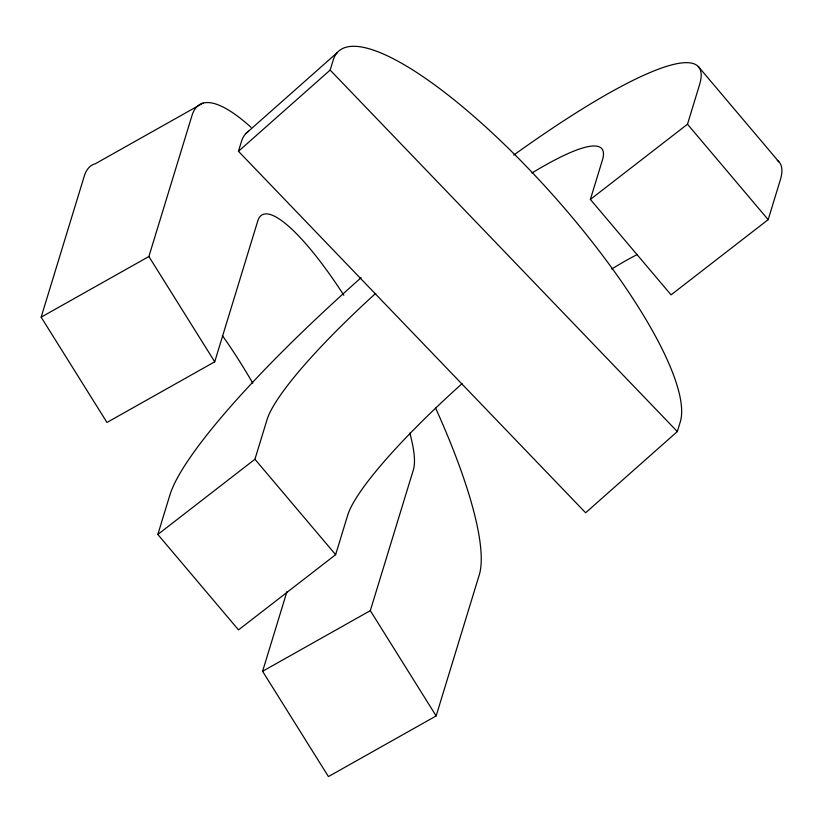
<?xml version="1.0" encoding="UTF-8"?>
<svg xmlns="http://www.w3.org/2000/svg" width="823" height="823" viewBox="0 0 823 823"><rect width="100%" height="100%" fill="white"/><g stroke="black" fill="none" stroke-linecap="round" stroke-linejoin="round"><path stroke-width="1.23" d="M343.839 295.231A149.776 32.941 60.6 0 0 257.784 220.914L214.721 361.801L106.98 422.446L41.15 317.164L84.224 176.276A276.518 60.82 60.6 0 1 95.345 163.746L203.075 103.101M41.15 317.164L148.881 256.519L191.954 115.632A276.518 60.82 60.6 0 1 251.025 127.308M238.454 151.288L330.146 70.078L333.15 60.244A253.474 65.079 48.5 0 1 528.767 168.91A253.474 65.079 48.5 0 1 680.323 421.736L677.319 431.571L585.626 512.78L238.454 151.288L241.458 141.453A253.474 65.079 48.5 0 1 248.577 131.207M462.063 383.641A218.908 36.397 -40.2 0 0 347.645 515.363L335.63 554.681L238.526 629.893L157.831 534.466L169.847 495.148A345.639 57.476 -40.2 0 1 361.091 277.711M157.831 534.466L254.935 459.255L266.95 419.936A218.908 36.397 -40.2 0 1 375.679 293.369M435.634 408.146A276.518 60.82 60.6 0 1 479.223 575.04L436.149 715.938L328.418 776.583L262.588 671.301L286.929 591.665M262.588 671.301L370.319 610.645L413.393 469.758A149.776 32.941 60.6 0 0 409.833 433.083M777.282 160.464A345.639 57.476 -40.2 0 1 780.194 180.33L768.168 219.648L671.074 294.86L590.379 199.433L602.395 160.115A218.908 36.397 -40.2 0 0 532.039 172.953M590.379 199.433L687.483 124.222L699.499 84.903A345.639 57.476 -40.2 0 0 513.727 155.094M245.82 133.593L337.512 52.384M330.146 70.078L677.319 431.571M698.254 66.447L778.949 161.874M687.483 124.222L768.168 219.648M254.935 459.255L335.63 554.681M148.881 256.519L214.721 361.801M370.319 610.645L436.149 715.938M222.354 335.517A149.776 32.941 60.6 0 1 252.764 383.158M611.726 268.998A218.908 36.397 -40.2 0 1 637.362 254.461"/></g></svg>
